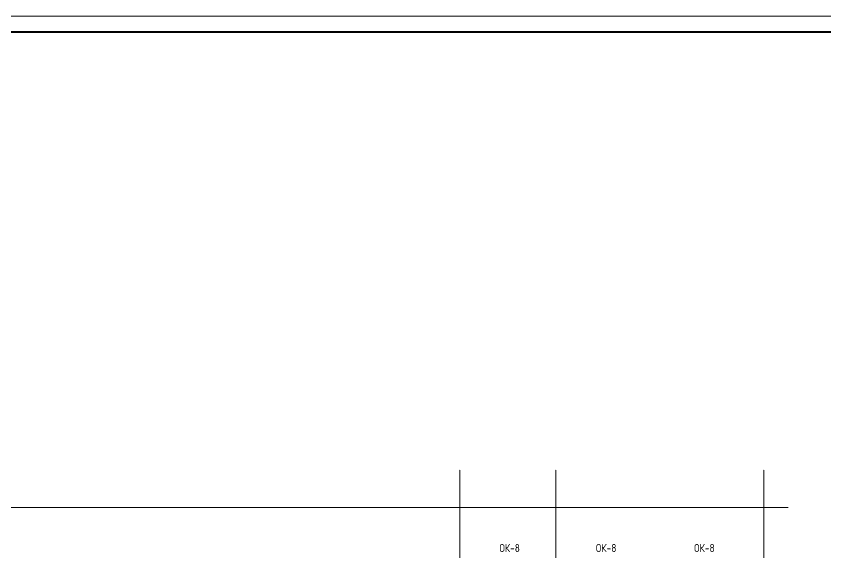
# Model space of a CAD drawing. Header units: millimetres. Extents: x -10178924 to 11692288, y -947381 to 58396.
# Drawn here: x 31989 to 57289, y -329187 to -312418 of the extents above; entities that cross this region are included whole.
import ezdxf

# ---------------------------------------------------------------- set-up
doc = ezdxf.new("R2010")
doc.units = ezdxf.units.MM
doc.linetypes.add('ADSK_Линия сетки', pattern=[25, 20, -2.5, 0, -2.5])
for name, color, linetype, lineweight in [('_0', 7, 'Continuous', 25), ('Марки окон', 7, 'Continuous', 20), ('Оси', 253, 'Continuous', 9), ('ШТРИХОВКА', 252, 'Continuous', 15)]:
    doc.layers.add(name, color=color, linetype=linetype, lineweight=lineweight)
doc.layers.add('PDF _Ramka', color=7, linetype='Continuous')
doc.styles.add('GOST Common_2', font='GOST_Common.ttf', dxfattribs={"width": 0.9, "height": 250})

# ---------------------------------------------------------------- blocks, each defined once
blk = doc.blocks.new('оси')
at = {"layer": 'Оси', "linetype": 'ADSK_Линия сетки'}
for p, q in [((52350, -2196), (52350, 46378)), ((55350, -2196), (55350, 46378)), ((61850, -2196), (61850, 46378)), ((-3614, 45200), (62615, 45200))]:
    blk.add_line(p, q, dxfattribs=at)
blk = doc.blocks.new('4 этаж')
at = {"color": 253}
blk.add_blockref('оси', (-6500, -248276), dxfattribs=at)
at = {"layer": 'Марки окон', "lineweight": 9, "char_height": 250, "width": 684.9, "attachment_point": 5, "line_spacing_factor": 1.022766, "style": 'GOST Common_2'}
for insert in [(47410, -204344), (50425, -204344), (53495, -204344)]:
    blk.add_mtext('\\pxqc,t1.8,3.6,5.4,7.2,9,10.8,12.6,14.4,16.2,18,19.8,21.6,23.4,25.2,27,28.8,30.6,32.4,34.2,36,37.8,39.6,41.4,43.2,45,46.8,48.6,50.4,52.2,54,55.8,57.6;{ОК-8}', dxfattribs=dict(at, insert=insert))
blk = doc.blocks.new('Рамка')
at = {"layer": 'PDF _Ramka', "lineweight": 20}
blk.add_lwpolyline([(100287, -596749), (100287, -512657), (-18603, -512657), (-18603, -596749)], close=True, dxfattribs=at)
at = {"layer": 'PDF _Ramka', "lineweight": 40}
blk.add_lwpolyline([(99787, -513153), (-16604, -513153), (-16604, -596246), (99787, -596246)], close=True, dxfattribs=at)

msp = doc.modelspace()

# ---------------------------------------------------------------- block references
at = {"layer": '_0'}
msp.add_blockref('Рамка', (0, 200238.6), dxfattribs=at)
at = {"layer": 'ШТРИХОВКА'}
msp.add_blockref('4 этаж', (0, -124693.3), dxfattribs=at)

doc.saveas('drawing.dxf')
